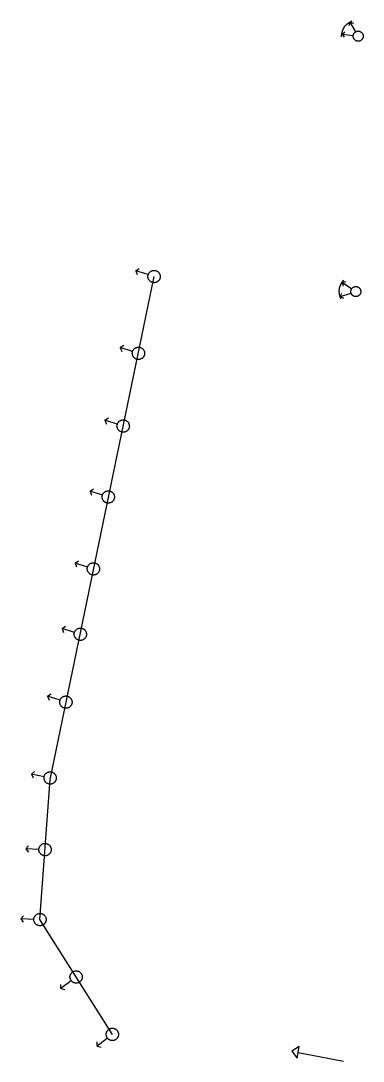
# Model space of a CAD drawing. Header units: inches. Extents: x 21905 to 29562, y 37649 to 43473.
# Drawn here: x 25456 to 25630, y 42947 to 43473 of the extents above; entities that cross this region are included whole.
import ezdxf

# ---------------------------------------------------------------- set-up
doc = ezdxf.new("R2010")
doc.units = ezdxf.units.IN
doc.header["$MEASUREMENT"] = 0

msp = doc.modelspace()

# ---------------------------------------------------------------- linework, layer by layer
for points in [[(25618.73, 43465.3), (25618.73, 43465.87), (25618.77, 43466.44), (25618.84, 43467.01), (25618.96, 43467.57), (25619.11, 43468.12), (25619.3, 43468.66), (25619.53, 43469.18), (25619.79, 43469.69), (25620.08, 43470.18), (25620.41, 43470.64), (25620.77, 43471.09), (25621.16, 43471.51), (25621.58, 43471.9), (25622.02, 43472.26), (25622.48, 43472.59), (25622.97, 43472.89), (25623.48, 43473.15), (25624, 43473.38)], [(25622.83, 43472.65), (25622.31, 43470.82)], [(25622.83, 43472.65), (25625.79, 43467.77)], [(25622.83, 43472.65), (25624.7, 43472.27)], [(25618.92, 43466.65), (25620.39, 43467.87)], [(25629.63, 43465.6), (25629.63, 43465.42), (25629.61, 43465.25), (25629.58, 43465.07), (25629.54, 43464.9), (25629.48, 43464.73), (25629.41, 43464.57), (25629.34, 43464.41), (25629.25, 43464.26), (25629.15, 43464.11), (25629.04, 43463.97), (25628.92, 43463.84), (25628.79, 43463.72), (25628.66, 43463.6), (25628.52, 43463.5), (25628.37, 43463.41), (25628.21, 43463.32), (25628.05, 43463.25), (25627.88, 43463.19), (25627.71, 43463.14), (25627.54, 43463.1), (25627.36, 43463.08), (25627.19, 43463.07), (25627.01, 43463.07), (25626.83, 43463.08), (25626.66, 43463.1), (25626.48, 43463.14), (25626.31, 43463.19), (25626.15, 43463.25), (25625.99, 43463.32), (25625.83, 43463.41), (25625.68, 43463.5), (25625.54, 43463.6), (25625.4, 43463.72), (25625.27, 43463.84), (25625.16, 43463.97), (25625.05, 43464.11), (25624.95, 43464.26), (25624.86, 43464.41), (25624.78, 43464.57), (25624.72, 43464.73), (25624.66, 43464.9), (25624.62, 43465.07), (25624.59, 43465.25), (25624.57, 43465.42), (25624.56, 43465.6), (25624.57, 43465.78), (25624.59, 43465.95), (25624.62, 43466.13), (25624.66, 43466.3), (25624.72, 43466.47), (25624.78, 43466.63), (25624.86, 43466.79), (25624.95, 43466.94), (25625.05, 43467.09), (25625.16, 43467.23), (25625.27, 43467.36), (25625.4, 43467.49), (25625.54, 43467.6), (25625.68, 43467.7), (25625.83, 43467.8), (25625.99, 43467.88), (25626.15, 43467.95), (25626.31, 43468.01), (25626.48, 43468.06), (25626.66, 43468.1), (25626.83, 43468.12), (25627.01, 43468.14), (25627.19, 43468.14), (25627.36, 43468.12), (25627.54, 43468.1), (25627.71, 43468.06), (25627.88, 43468.01), (25628.05, 43467.95), (25628.21, 43467.88), (25628.37, 43467.8), (25628.52, 43467.7), (25628.66, 43467.6), (25628.79, 43467.49), (25628.92, 43467.36), (25629.04, 43467.23), (25629.15, 43467.09), (25629.25, 43466.94), (25629.34, 43466.79), (25629.41, 43466.63), (25629.48, 43466.47), (25629.54, 43466.3), (25629.58, 43466.13), (25629.61, 43465.95), (25629.63, 43465.78), (25629.63, 43465.6)], [(25618.92, 43466.65), (25624.58, 43465.92)], [(25618.92, 43466.65), (25620.03, 43465.1)], [(25514.62, 43346.92), (25516.36, 43348.11)], [(25520.88, 43344.94), (25514.62, 43346.92)], [(25514.62, 43346.92), (25515.36, 43344.95)], [(25521.65, 43341.77), (25521.51, 43341.93), (25521.37, 43342.1), (25521.24, 43342.28), (25521.13, 43342.47), (25521.03, 43342.66), (25520.94, 43342.86), (25520.87, 43343.06), (25520.82, 43343.27), (25520.77, 43343.49), (25520.75, 43343.7), (25520.73, 43343.92), (25520.74, 43344.14), (25520.76, 43344.35), (25520.79, 43344.57), (25520.84, 43344.78), (25520.9, 43344.99), (25520.98, 43345.19), (25521.07, 43345.39), (25521.17, 43345.58), (25521.29, 43345.76), (25521.42, 43345.94), (25521.56, 43346.1), (25521.72, 43346.26), (25521.88, 43346.4), (25522.05, 43346.53), (25522.24, 43346.65), (25522.43, 43346.76), (25522.62, 43346.85), (25522.83, 43346.93), (25523.03, 43346.99), (25523.25, 43347.04), (25523.46, 43347.08), (25523.68, 43347.1), (25523.89, 43347.1), (25524.11, 43347.09), (25524.33, 43347.07), (25524.54, 43347.02), (25524.75, 43346.97), (25524.96, 43346.9), (25525.16, 43346.81), (25525.35, 43346.72), (25525.54, 43346.61), (25525.72, 43346.48), (25525.89, 43346.34), (25526.05, 43346.2), (25526.2, 43346.04), (25526.33, 43345.87), (25526.46, 43345.69), (25526.57, 43345.51), (25526.67, 43345.31), (25526.76, 43345.11), (25526.83, 43344.91), (25526.88, 43344.7), (25526.93, 43344.48), (25526.95, 43344.27), (25526.97, 43344.05), (25526.96, 43343.83), (25526.95, 43343.62), (25526.91, 43343.4), (25526.86, 43343.19), (25526.8, 43342.98), (25526.72, 43342.78), (25526.63, 43342.58), (25526.53, 43342.39), (25526.41, 43342.21), (25526.28, 43342.03), (25526.14, 43341.87), (25525.98, 43341.71), (25525.82, 43341.57), (25525.65, 43341.44), (25525.46, 43341.32), (25525.27, 43341.21), (25525.08, 43341.12), (25524.88, 43341.04), (25524.67, 43340.98), (25524.46, 43340.93), (25524.24, 43340.89), (25524.02, 43340.87), (25523.81, 43340.87), (25523.59, 43340.88), (25523.37, 43340.91), (25523.16, 43340.95), (25522.95, 43341), (25522.74, 43341.07), (25522.54, 43341.16), (25522.35, 43341.25), (25522.16, 43341.37), (25521.98, 43341.49), (25521.81, 43341.63), (25521.65, 43341.77)], [(25502.75, 42960.52), (25466.13, 43018.62), (25471.28, 43089.41), (25523.85, 43343.99)], [(25618.42, 43332.63), (25618.18, 43333.15), (25617.98, 43333.68), (25617.81, 43334.23), (25617.68, 43334.78), (25617.59, 43335.35), (25617.54, 43335.92), (25617.53, 43336.49), (25617.56, 43337.06), (25617.62, 43337.62), (25617.72, 43338.19), (25617.87, 43338.74), (25618.05, 43339.28), (25618.26, 43339.81), (25618.51, 43340.32), (25618.8, 43340.82), (25619.12, 43341.29), (25619.47, 43341.74), (25619.85, 43342.17)], [(25619.09, 43341.02), (25620.94, 43341.45)], [(25619.09, 43341.02), (25623.81, 43337.81)], [(25619.09, 43341.02), (25619.37, 43339.14)], [(25618.03, 43333.93), (25618.85, 43335.65)], [(25618.03, 43333.93), (25623.48, 43335.63)], [(25628.44, 43336.38), (25628.43, 43336.21), (25628.41, 43336.03), (25628.38, 43335.86), (25628.34, 43335.69), (25628.29, 43335.52), (25628.22, 43335.35), (25628.14, 43335.19), (25628.05, 43335.04), (25627.95, 43334.89), (25627.84, 43334.75), (25627.73, 43334.62), (25627.6, 43334.5), (25627.46, 43334.39), (25627.32, 43334.28), (25627.17, 43334.19), (25627.01, 43334.11), (25626.85, 43334.03), (25626.69, 43333.97), (25626.52, 43333.92), (25626.34, 43333.89), (25626.17, 43333.86), (25625.99, 43333.85), (25625.81, 43333.85), (25625.64, 43333.86), (25625.46, 43333.89), (25625.29, 43333.92), (25625.12, 43333.97), (25624.95, 43334.03), (25624.79, 43334.11), (25624.63, 43334.19), (25624.48, 43334.28), (25624.34, 43334.39), (25624.21, 43334.5), (25624.08, 43334.62), (25623.96, 43334.75), (25623.85, 43334.89), (25623.75, 43335.04), (25623.66, 43335.19), (25623.59, 43335.35), (25623.52, 43335.52), (25623.47, 43335.69), (25623.42, 43335.86), (25623.39, 43336.03), (25623.37, 43336.21), (25623.37, 43336.38), (25623.37, 43336.56), (25623.39, 43336.74), (25623.42, 43336.91), (25623.47, 43337.08), (25623.52, 43337.25), (25623.59, 43337.42), (25623.66, 43337.57), (25623.75, 43337.73), (25623.85, 43337.87), (25623.96, 43338.01), (25624.08, 43338.15), (25624.21, 43338.27), (25624.34, 43338.38), (25624.48, 43338.49), (25624.63, 43338.58), (25624.79, 43338.66), (25624.95, 43338.73), (25625.12, 43338.8), (25625.29, 43338.84), (25625.46, 43338.88), (25625.64, 43338.91), (25625.81, 43338.92), (25625.99, 43338.92), (25626.17, 43338.91), (25626.34, 43338.88), (25626.52, 43338.84), (25626.69, 43338.8), (25626.85, 43338.73), (25627.01, 43338.66), (25627.17, 43338.58), (25627.32, 43338.49), (25627.46, 43338.38), (25627.6, 43338.27), (25627.73, 43338.15), (25627.84, 43338.01), (25627.95, 43337.87), (25628.05, 43337.73), (25628.14, 43337.57), (25628.22, 43337.42), (25628.29, 43337.25), (25628.34, 43337.08), (25628.38, 43336.91), (25628.41, 43336.74), (25628.43, 43336.56), (25628.44, 43336.38)], [(25618.03, 43333.93), (25619.68, 43332.99)], [(25506.74, 43308.06), (25508.48, 43309.25)], [(25513, 43306.08), (25506.74, 43308.06)], [(25506.74, 43308.06), (25507.48, 43306.09)], [(25513.77, 43302.91), (25513.62, 43303.07), (25513.48, 43303.24), (25513.36, 43303.42), (25513.25, 43303.6), (25513.15, 43303.8), (25513.06, 43304), (25512.99, 43304.2), (25512.93, 43304.41), (25512.89, 43304.63), (25512.86, 43304.84), (25512.85, 43305.06), (25512.85, 43305.28), (25512.87, 43305.49), (25512.91, 43305.71), (25512.95, 43305.92), (25513.02, 43306.13), (25513.09, 43306.33), (25513.19, 43306.53), (25513.29, 43306.72), (25513.41, 43306.9), (25513.54, 43307.08), (25513.68, 43307.24), (25513.83, 43307.4), (25514, 43307.54), (25514.17, 43307.67), (25514.35, 43307.79), (25514.54, 43307.9), (25514.74, 43307.99), (25514.94, 43308.07), (25515.15, 43308.13), (25515.36, 43308.18), (25515.58, 43308.22), (25515.79, 43308.24), (25516.01, 43308.24), (25516.23, 43308.23), (25516.44, 43308.2), (25516.66, 43308.16), (25516.87, 43308.11), (25517.07, 43308.04), (25517.27, 43307.95), (25517.47, 43307.86), (25517.66, 43307.74), (25517.83, 43307.62), (25518, 43307.48), (25518.16, 43307.34), (25518.31, 43307.18), (25518.45, 43307.01), (25518.57, 43306.83), (25518.69, 43306.65), (25518.79, 43306.45), (25518.87, 43306.25), (25518.94, 43306.05), (25519, 43305.84), (25519.04, 43305.62), (25519.07, 43305.41), (25519.08, 43305.19), (25519.08, 43304.97), (25519.06, 43304.76), (25519.03, 43304.54), (25518.98, 43304.33), (25518.92, 43304.12), (25518.84, 43303.92), (25518.75, 43303.72), (25518.64, 43303.53), (25518.53, 43303.35), (25518.4, 43303.17), (25518.25, 43303.01), (25518.1, 43302.85), (25517.94, 43302.71), (25517.76, 43302.58), (25517.58, 43302.46), (25517.39, 43302.35), (25517.19, 43302.26), (25516.99, 43302.18), (25516.78, 43302.12), (25516.57, 43302.07), (25516.36, 43302.03), (25516.14, 43302.01), (25515.92, 43302.01), (25515.71, 43302.02), (25515.49, 43302.05), (25515.28, 43302.09), (25515.07, 43302.14), (25514.86, 43302.21), (25514.66, 43302.3), (25514.47, 43302.39), (25514.28, 43302.51), (25514.1, 43302.63), (25513.93, 43302.77), (25513.77, 43302.91)], [(25499, 43271.28), (25500.75, 43272.47)], [(25505.27, 43269.3), (25499, 43271.28)], [(25499, 43271.28), (25499.75, 43269.31)], [(25506.04, 43266.14), (25505.89, 43266.29), (25505.75, 43266.46), (25505.63, 43266.64), (25505.52, 43266.83), (25505.42, 43267.02), (25505.33, 43267.22), (25505.26, 43267.43), (25505.2, 43267.64), (25505.16, 43267.85), (25505.13, 43268.07), (25505.12, 43268.28), (25505.12, 43268.5), (25505.14, 43268.72), (25505.18, 43268.93), (25505.22, 43269.14), (25505.29, 43269.35), (25505.36, 43269.56), (25505.45, 43269.75), (25505.56, 43269.94), (25505.68, 43270.13), (25505.81, 43270.3), (25505.95, 43270.47), (25506.1, 43270.62), (25506.27, 43270.76), (25506.44, 43270.89), (25506.62, 43271.01), (25506.81, 43271.12), (25507.01, 43271.21), (25507.21, 43271.29), (25507.42, 43271.35), (25507.63, 43271.4), (25507.85, 43271.44), (25508.06, 43271.46), (25508.28, 43271.46), (25508.5, 43271.45), (25508.71, 43271.43), (25508.93, 43271.39), (25509.14, 43271.33), (25509.34, 43271.26), (25509.54, 43271.18), (25509.74, 43271.08), (25509.92, 43270.97), (25510.1, 43270.84), (25510.27, 43270.71), (25510.43, 43270.56), (25510.58, 43270.4), (25510.72, 43270.23), (25510.84, 43270.05), (25510.96, 43269.87), (25511.06, 43269.67), (25511.14, 43269.47), (25511.21, 43269.27), (25511.27, 43269.06), (25511.31, 43268.85), (25511.34, 43268.63), (25511.35, 43268.41), (25511.35, 43268.19), (25511.33, 43267.98), (25511.3, 43267.76), (25511.25, 43267.55), (25511.19, 43267.34), (25511.11, 43267.14), (25511.02, 43266.94), (25510.91, 43266.75), (25510.8, 43266.57), (25510.67, 43266.39), (25510.52, 43266.23), (25510.37, 43266.08), (25510.21, 43265.93), (25510.03, 43265.8), (25509.85, 43265.68), (25509.66, 43265.58), (25509.46, 43265.48), (25509.26, 43265.4), (25509.05, 43265.34), (25508.84, 43265.29), (25508.63, 43265.26), (25508.41, 43265.24), (25508.19, 43265.23), (25507.98, 43265.24), (25507.76, 43265.27), (25507.55, 43265.31), (25507.34, 43265.36), (25507.13, 43265.43), (25506.93, 43265.52), (25506.73, 43265.62), (25506.55, 43265.73), (25506.37, 43265.85), (25506.2, 43265.99), (25506.04, 43266.14)], [(25491.47, 43235.37), (25493.21, 43236.56)], [(25497.73, 43233.39), (25491.47, 43235.37)], [(25491.47, 43235.37), (25492.21, 43233.4)], [(25498.5, 43230.23), (25498.36, 43230.38), (25498.22, 43230.55), (25498.09, 43230.73), (25497.98, 43230.92), (25497.88, 43231.11), (25497.8, 43231.31), (25497.72, 43231.51), (25497.67, 43231.72), (25497.62, 43231.94), (25497.6, 43232.15), (25497.59, 43232.37), (25497.59, 43232.59), (25497.61, 43232.81), (25497.64, 43233.02), (25497.69, 43233.23), (25497.75, 43233.44), (25497.83, 43233.64), (25497.92, 43233.84), (25498.02, 43234.03), (25498.14, 43234.22), (25498.27, 43234.39), (25498.41, 43234.55), (25498.57, 43234.71), (25498.73, 43234.85), (25498.9, 43234.98), (25499.09, 43235.1), (25499.28, 43235.21), (25499.47, 43235.3), (25499.68, 43235.38), (25499.88, 43235.44), (25500.1, 43235.49), (25500.31, 43235.53), (25500.53, 43235.55), (25500.74, 43235.55), (25500.96, 43235.54), (25501.18, 43235.52), (25501.39, 43235.48), (25501.6, 43235.42), (25501.81, 43235.35), (25502.01, 43235.27), (25502.2, 43235.17), (25502.39, 43235.06), (25502.57, 43234.93), (25502.74, 43234.8), (25502.9, 43234.65), (25503.05, 43234.49), (25503.18, 43234.32), (25503.31, 43234.14), (25503.42, 43233.96), (25503.52, 43233.76), (25503.61, 43233.56), (25503.68, 43233.36), (25503.74, 43233.15), (25503.78, 43232.93), (25503.8, 43232.72), (25503.82, 43232.5), (25503.81, 43232.28), (25503.8, 43232.07), (25503.76, 43231.85), (25503.71, 43231.64), (25503.65, 43231.43), (25503.57, 43231.23), (25503.48, 43231.03), (25503.38, 43230.84), (25503.26, 43230.66), (25503.13, 43230.48), (25502.99, 43230.32), (25502.83, 43230.16), (25502.67, 43230.02), (25502.5, 43229.89), (25502.32, 43229.77), (25502.13, 43229.66), (25501.93, 43229.57), (25501.73, 43229.49), (25501.52, 43229.43), (25501.31, 43229.38), (25501.09, 43229.34), (25500.87, 43229.32), (25500.66, 43229.32), (25500.44, 43229.33), (25500.22, 43229.36), (25500.01, 43229.4), (25499.8, 43229.45), (25499.59, 43229.52), (25499.39, 43229.61), (25499.2, 43229.71), (25499.01, 43229.82), (25498.83, 43229.94), (25498.66, 43230.08), (25498.5, 43230.23)], [(25483.93, 43198.99), (25485.67, 43200.18)], [(25490.19, 43197.01), (25483.93, 43198.99)], [(25483.93, 43198.99), (25484.67, 43197.02)], [(25490.96, 43193.85), (25490.81, 43194), (25490.67, 43194.17), (25490.55, 43194.35), (25490.44, 43194.54), (25490.34, 43194.73), (25490.25, 43194.93), (25490.18, 43195.14), (25490.12, 43195.35), (25490.08, 43195.56), (25490.05, 43195.78), (25490.04, 43195.99), (25490.04, 43196.21), (25490.06, 43196.43), (25490.1, 43196.64), (25490.14, 43196.85), (25490.21, 43197.06), (25490.28, 43197.27), (25490.38, 43197.46), (25490.48, 43197.65), (25490.6, 43197.84), (25490.73, 43198.01), (25490.87, 43198.18), (25491.02, 43198.33), (25491.19, 43198.47), (25491.36, 43198.6), (25491.54, 43198.72), (25491.73, 43198.83), (25491.93, 43198.92), (25492.13, 43199), (25492.34, 43199.07), (25492.55, 43199.11), (25492.77, 43199.15), (25492.98, 43199.17), (25493.2, 43199.17), (25493.42, 43199.16), (25493.63, 43199.14), (25493.85, 43199.1), (25494.06, 43199.04), (25494.26, 43198.97), (25494.46, 43198.89), (25494.66, 43198.79), (25494.85, 43198.68), (25495.02, 43198.55), (25495.19, 43198.42), (25495.35, 43198.27), (25495.5, 43198.11), (25495.64, 43197.94), (25495.76, 43197.76), (25495.88, 43197.58), (25495.98, 43197.38), (25496.06, 43197.18), (25496.13, 43196.98), (25496.19, 43196.77), (25496.23, 43196.56), (25496.26, 43196.34), (25496.27, 43196.12), (25496.27, 43195.91), (25496.25, 43195.69), (25496.22, 43195.47), (25496.17, 43195.26), (25496.11, 43195.05), (25496.03, 43194.85), (25495.94, 43194.65), (25495.83, 43194.46), (25495.72, 43194.28), (25495.59, 43194.1), (25495.44, 43193.94), (25495.29, 43193.79), (25495.13, 43193.64), (25494.95, 43193.51), (25494.77, 43193.39), (25494.58, 43193.29), (25494.38, 43193.19), (25494.18, 43193.11), (25493.97, 43193.05), (25493.76, 43193), (25493.55, 43192.97), (25493.33, 43192.95), (25493.11, 43192.94), (25492.9, 43192.95), (25492.68, 43192.98), (25492.47, 43193.02), (25492.26, 43193.07), (25492.05, 43193.14), (25491.85, 43193.23), (25491.66, 43193.33), (25491.47, 43193.44), (25491.29, 43193.56), (25491.12, 43193.7), (25490.96, 43193.85)], [(25477.33, 43165.92), (25479.07, 43167.11)], [(25483.59, 43163.94), (25477.33, 43165.92)], [(25477.33, 43165.92), (25478.07, 43163.95)], [(25484.36, 43160.78), (25484.21, 43160.93), (25484.08, 43161.1), (25483.95, 43161.28), (25483.84, 43161.47), (25483.74, 43161.66), (25483.65, 43161.86), (25483.58, 43162.07), (25483.52, 43162.28), (25483.48, 43162.49), (25483.45, 43162.7), (25483.44, 43162.92), (25483.44, 43163.14), (25483.46, 43163.36), (25483.5, 43163.57), (25483.54, 43163.78), (25483.61, 43163.99), (25483.68, 43164.19), (25483.78, 43164.39), (25483.88, 43164.58), (25484, 43164.77), (25484.13, 43164.94), (25484.27, 43165.1), (25484.42, 43165.26), (25484.59, 43165.4), (25484.76, 43165.53), (25484.94, 43165.65), (25485.13, 43165.76), (25485.33, 43165.85), (25485.53, 43165.93), (25485.74, 43165.99), (25485.95, 43166.04), (25486.17, 43166.08), (25486.38, 43166.1), (25486.6, 43166.1), (25486.82, 43166.09), (25487.03, 43166.07), (25487.25, 43166.03), (25487.46, 43165.97), (25487.66, 43165.9), (25487.87, 43165.82), (25488.06, 43165.72), (25488.25, 43165.61), (25488.42, 43165.48), (25488.59, 43165.35), (25488.75, 43165.2), (25488.9, 43165.04), (25489.04, 43164.87), (25489.17, 43164.69), (25489.28, 43164.51), (25489.38, 43164.31), (25489.46, 43164.11), (25489.54, 43163.91), (25489.59, 43163.7), (25489.63, 43163.49), (25489.66, 43163.27), (25489.67, 43163.05), (25489.67, 43162.83), (25489.65, 43162.62), (25489.62, 43162.4), (25489.57, 43162.19), (25489.51, 43161.98), (25489.43, 43161.78), (25489.34, 43161.58), (25489.23, 43161.39), (25489.12, 43161.21), (25488.99, 43161.03), (25488.84, 43160.87), (25488.69, 43160.71), (25488.53, 43160.57), (25488.35, 43160.44), (25488.17, 43160.32), (25487.98, 43160.21), (25487.79, 43160.12), (25487.58, 43160.04), (25487.37, 43159.98), (25487.16, 43159.93), (25486.95, 43159.89), (25486.73, 43159.88), (25486.51, 43159.87), (25486.3, 43159.88), (25486.08, 43159.91), (25485.87, 43159.95), (25485.66, 43160), (25485.45, 43160.07), (25485.25, 43160.16), (25485.06, 43160.26), (25484.87, 43160.37), (25484.69, 43160.49), (25484.52, 43160.63), (25484.36, 43160.78)], [(25470.03, 43131.59), (25471.77, 43132.77)], [(25476.29, 43129.6), (25470.03, 43131.59)], [(25470.03, 43131.59), (25470.77, 43129.62)], [(25477.06, 43126.44), (25476.91, 43126.6), (25476.78, 43126.77), (25476.65, 43126.95), (25476.54, 43127.13), (25476.44, 43127.33), (25476.35, 43127.53), (25476.28, 43127.73), (25476.23, 43127.94), (25476.18, 43128.15), (25476.16, 43128.37), (25476.14, 43128.59), (25476.15, 43128.81), (25476.16, 43129.02), (25476.2, 43129.24), (25476.25, 43129.45), (25476.31, 43129.66), (25476.39, 43129.86), (25476.48, 43130.06), (25476.58, 43130.25), (25476.7, 43130.43), (25476.83, 43130.61), (25476.97, 43130.77), (25477.13, 43130.92), (25477.29, 43131.07), (25477.46, 43131.2), (25477.65, 43131.32), (25477.83, 43131.42), (25478.03, 43131.52), (25478.23, 43131.6), (25478.44, 43131.66), (25478.65, 43131.71), (25478.87, 43131.74), (25479.09, 43131.76), (25479.3, 43131.77), (25479.52, 43131.76), (25479.74, 43131.73), (25479.95, 43131.69), (25480.16, 43131.64), (25480.37, 43131.57), (25480.57, 43131.48), (25480.76, 43131.38), (25480.95, 43131.27), (25481.13, 43131.15), (25481.3, 43131.01), (25481.46, 43130.86), (25481.6, 43130.71), (25481.74, 43130.54), (25481.87, 43130.36), (25481.98, 43130.17), (25482.08, 43129.98), (25482.17, 43129.78), (25482.24, 43129.57), (25482.29, 43129.36), (25482.34, 43129.15), (25482.36, 43128.94), (25482.38, 43128.72), (25482.37, 43128.5), (25482.35, 43128.28), (25482.32, 43128.07), (25482.27, 43127.86), (25482.21, 43127.65), (25482.13, 43127.44), (25482.04, 43127.25), (25481.94, 43127.06), (25481.82, 43126.87), (25481.69, 43126.7), (25481.55, 43126.54), (25481.39, 43126.38), (25481.23, 43126.24), (25481.06, 43126.11), (25480.87, 43125.99), (25480.68, 43125.88), (25480.49, 43125.79), (25480.28, 43125.71), (25480.08, 43125.65), (25479.86, 43125.6), (25479.65, 43125.56), (25479.43, 43125.54), (25479.22, 43125.54), (25479, 43125.55), (25478.78, 43125.57), (25478.57, 43125.61), (25478.36, 43125.67), (25478.15, 43125.74), (25477.95, 43125.82), (25477.76, 43125.92), (25477.57, 43126.03), (25477.39, 43126.16), (25477.22, 43126.29), (25477.06, 43126.44)], [(25461.81, 43092.25), (25463.42, 43093.6)], [(25469.34, 43087.84), (25469.17, 43087.99), (25469.02, 43088.14), (25468.87, 43088.3), (25468.74, 43088.48), (25468.63, 43088.66), (25468.52, 43088.85), (25468.43, 43089.05), (25468.35, 43089.25), (25468.29, 43089.46), (25468.24, 43089.67), (25468.2, 43089.89), (25468.18, 43090.1), (25468.18, 43090.32), (25468.19, 43090.54), (25468.22, 43090.75), (25468.26, 43090.97), (25468.31, 43091.18), (25468.38, 43091.38), (25468.47, 43091.58), (25468.57, 43091.78), (25468.68, 43091.96), (25468.8, 43092.14), (25468.94, 43092.31), (25469.09, 43092.47), (25469.25, 43092.62), (25469.42, 43092.75), (25469.6, 43092.88), (25469.78, 43092.99), (25469.98, 43093.09), (25470.18, 43093.18), (25470.38, 43093.25), (25470.59, 43093.3), (25470.81, 43093.35), (25471.02, 43093.37), (25471.24, 43093.38), (25471.46, 43093.38), (25471.67, 43093.36), (25471.89, 43093.33), (25472.1, 43093.28), (25472.31, 43093.21), (25472.51, 43093.14), (25472.71, 43093.05), (25472.9, 43092.94), (25473.08, 43092.82), (25473.25, 43092.69), (25473.42, 43092.55), (25473.57, 43092.39), (25473.72, 43092.23), (25473.85, 43092.06), (25473.97, 43091.87), (25474.07, 43091.68), (25474.16, 43091.49), (25474.24, 43091.28), (25474.31, 43091.08), (25474.35, 43090.86), (25474.39, 43090.65), (25474.41, 43090.43), (25474.41, 43090.22), (25474.4, 43090), (25474.37, 43089.78), (25474.33, 43089.57), (25474.28, 43089.36), (25474.21, 43089.15), (25474.12, 43088.95), (25474.02, 43088.76), (25473.91, 43088.57), (25473.79, 43088.39), (25473.65, 43088.22), (25473.5, 43088.07), (25473.34, 43087.92), (25473.17, 43087.78), (25472.99, 43087.65), (25472.81, 43087.54), (25472.61, 43087.44), (25472.41, 43087.36), (25472.21, 43087.29), (25472, 43087.23), (25471.79, 43087.19), (25471.57, 43087.16), (25471.35, 43087.15), (25471.13, 43087.15), (25470.92, 43087.17), (25470.7, 43087.21), (25470.49, 43087.26), (25470.28, 43087.32), (25470.08, 43087.4), (25469.88, 43087.49), (25469.69, 43087.59), (25469.51, 43087.71), (25469.34, 43087.84)], [(25468.25, 43090.91), (25461.81, 43092.25)], [(25461.81, 43092.25), (25462.75, 43090.36)], [(25467.19, 43051.29), (25467, 43051.4), (25466.83, 43051.53), (25466.66, 43051.66), (25466.5, 43051.81), (25466.35, 43051.97), (25466.21, 43052.14), (25466.09, 43052.32), (25465.98, 43052.51), (25465.88, 43052.7), (25465.79, 43052.9), (25465.72, 43053.11), (25465.67, 43053.32), (25465.63, 43053.53), (25465.6, 43053.75), (25465.59, 43053.96), (25465.59, 43054.18), (25465.61, 43054.4), (25465.65, 43054.61), (25465.7, 43054.83), (25465.76, 43055.03), (25465.84, 43055.24), (25465.93, 43055.43), (25466.04, 43055.62), (25466.16, 43055.81), (25466.29, 43055.98), (25466.43, 43056.14), (25466.58, 43056.3), (25466.75, 43056.44), (25466.92, 43056.57), (25467.1, 43056.69), (25467.3, 43056.79), (25467.49, 43056.88), (25467.7, 43056.96), (25467.9, 43057.03), (25468.12, 43057.07), (25468.33, 43057.11), (25468.55, 43057.13), (25468.77, 43057.13), (25468.98, 43057.12), (25469.2, 43057.09), (25469.41, 43057.05), (25469.62, 43056.99), (25469.83, 43056.92), (25470.03, 43056.84), (25470.22, 43056.74), (25470.41, 43056.62), (25470.59, 43056.5), (25470.75, 43056.36), (25470.91, 43056.21), (25471.06, 43056.05), (25471.2, 43055.88), (25471.32, 43055.71), (25471.43, 43055.52), (25471.53, 43055.33), (25471.62, 43055.13), (25471.69, 43054.92), (25471.74, 43054.71), (25471.78, 43054.5), (25471.81, 43054.28), (25471.82, 43054.06), (25471.82, 43053.84), (25471.8, 43053.63), (25471.76, 43053.41), (25471.71, 43053.2), (25471.65, 43052.99), (25471.57, 43052.79), (25471.48, 43052.59), (25471.37, 43052.4), (25471.26, 43052.22), (25471.12, 43052.05), (25470.98, 43051.88), (25470.83, 43051.73), (25470.66, 43051.59), (25470.49, 43051.46), (25470.31, 43051.34), (25470.12, 43051.23), (25469.92, 43051.14), (25469.72, 43051.06), (25469.51, 43051), (25469.29, 43050.95), (25469.08, 43050.92), (25468.86, 43050.9), (25468.65, 43050.9), (25468.43, 43050.91), (25468.21, 43050.94), (25468, 43050.98), (25467.79, 43051.03), (25467.58, 43051.11), (25467.38, 43051.19), (25467.19, 43051.29)], [(25459.02, 43054.34), (25460.38, 43055.95)], [(25465.59, 43054.12), (25459.02, 43054.34)], [(25459.02, 43054.34), (25460.27, 43052.64)], [(25456.45, 43018.94), (25457.81, 43020.56)], [(25464.62, 43015.89), (25464.43, 43016.01), (25464.25, 43016.13), (25464.08, 43016.27), (25463.93, 43016.42), (25463.78, 43016.58), (25463.64, 43016.75), (25463.52, 43016.92), (25463.4, 43017.11), (25463.31, 43017.3), (25463.22, 43017.5), (25463.15, 43017.71), (25463.09, 43017.92), (25463.05, 43018.13), (25463.03, 43018.35), (25463.02, 43018.57), (25463.02, 43018.79), (25463.04, 43019), (25463.07, 43019.22), (25463.12, 43019.43), (25463.19, 43019.64), (25463.27, 43019.84), (25463.36, 43020.04), (25463.46, 43020.23), (25463.58, 43020.41), (25463.71, 43020.58), (25463.86, 43020.75), (25464.01, 43020.9), (25464.18, 43021.04), (25464.35, 43021.17), (25464.53, 43021.29), (25464.72, 43021.4), (25464.92, 43021.49), (25465.12, 43021.57), (25465.33, 43021.63), (25465.54, 43021.68), (25465.76, 43021.71), (25465.97, 43021.73), (25466.19, 43021.73), (25466.41, 43021.72), (25466.63, 43021.69), (25466.84, 43021.65), (25467.05, 43021.6), (25467.25, 43021.52), (25467.45, 43021.44), (25467.65, 43021.34), (25467.83, 43021.23), (25468.01, 43021.1), (25468.18, 43020.97), (25468.34, 43020.82), (25468.49, 43020.66), (25468.62, 43020.49), (25468.75, 43020.31), (25468.86, 43020.12), (25468.96, 43019.93), (25469.04, 43019.73), (25469.11, 43019.52), (25469.17, 43019.31), (25469.21, 43019.1), (25469.24, 43018.88), (25469.25, 43018.67), (25469.24, 43018.45), (25469.23, 43018.23), (25469.19, 43018.02), (25469.14, 43017.81), (25469.08, 43017.6), (25469, 43017.39), (25468.91, 43017.2), (25468.8, 43017.01), (25468.68, 43016.82), (25468.55, 43016.65), (25468.41, 43016.49), (25468.25, 43016.33), (25468.09, 43016.19), (25467.92, 43016.06), (25467.73, 43015.94), (25467.54, 43015.84), (25467.35, 43015.75), (25467.14, 43015.67), (25466.93, 43015.61), (25466.72, 43015.56), (25466.51, 43015.52), (25466.29, 43015.5), (25466.07, 43015.5), (25465.86, 43015.51), (25465.64, 43015.54), (25465.43, 43015.58), (25465.22, 43015.64), (25465.01, 43015.71), (25464.81, 43015.79), (25464.62, 43015.89)], [(25463.02, 43018.73), (25456.45, 43018.94)], [(25456.45, 43018.94), (25457.7, 43017.24)], [(25485, 42986.5), (25484.78, 42986.47), (25484.56, 42986.45), (25484.35, 42986.45), (25484.13, 42986.47), (25483.91, 42986.5), (25483.7, 42986.54), (25483.49, 42986.6), (25483.29, 42986.67), (25483.09, 42986.76), (25482.89, 42986.86), (25482.71, 42986.98), (25482.53, 42987.1), (25482.37, 42987.24), (25482.21, 42987.39), (25482.06, 42987.55), (25481.93, 42987.73), (25481.81, 42987.91), (25481.7, 42988.09), (25481.6, 42988.29), (25481.52, 42988.49), (25481.45, 42988.7), (25481.4, 42988.91), (25481.36, 42989.12), (25481.33, 42989.34), (25481.33, 42989.56), (25481.33, 42989.77), (25481.35, 42989.99), (25481.39, 42990.2), (25481.44, 42990.41), (25481.51, 42990.62), (25481.59, 42990.82), (25481.68, 42991.02), (25481.79, 42991.21), (25481.91, 42991.39), (25482.05, 42991.56), (25482.19, 42991.72), (25482.35, 42991.88), (25482.51, 42992.02), (25482.69, 42992.14), (25482.87, 42992.26), (25483.06, 42992.36), (25483.26, 42992.45), (25483.47, 42992.53), (25483.68, 42992.59), (25483.89, 42992.63), (25484.1, 42992.67), (25484.32, 42992.68), (25484.54, 42992.68), (25484.76, 42992.67), (25484.97, 42992.64), (25485.18, 42992.59), (25485.39, 42992.54), (25485.6, 42992.46), (25485.8, 42992.37), (25485.99, 42992.27), (25486.17, 42992.16), (25486.35, 42992.03), (25486.52, 42991.89), (25486.68, 42991.74), (25486.82, 42991.58), (25486.96, 42991.41), (25487.08, 42991.23), (25487.19, 42991.04), (25487.28, 42990.85), (25487.37, 42990.65), (25487.43, 42990.44), (25487.49, 42990.23), (25487.53, 42990.01), (25487.55, 42989.8), (25487.56, 42989.58), (25487.55, 42989.36), (25487.53, 42989.15), (25487.49, 42988.93), (25487.44, 42988.72), (25487.38, 42988.51), (25487.29, 42988.31), (25487.2, 42988.12), (25487.09, 42987.93), (25486.97, 42987.75), (25486.84, 42987.57), (25486.69, 42987.41), (25486.54, 42987.26), (25486.37, 42987.12), (25486.2, 42986.99), (25486.01, 42986.87), (25485.82, 42986.77), (25485.62, 42986.68), (25485.42, 42986.61), (25485.21, 42986.55), (25485, 42986.5)], [(25481.96, 42987.68), (25476.75, 42983.68)], [(25476.75, 42983.68), (25476.77, 42985.79)], [(25476.75, 42983.68), (25478.79, 42983.16)], [(25503.31, 42957.45), (25503.09, 42957.42), (25502.87, 42957.4), (25502.66, 42957.4), (25502.44, 42957.42), (25502.22, 42957.45), (25502.01, 42957.49), (25501.8, 42957.55), (25501.6, 42957.62), (25501.4, 42957.71), (25501.2, 42957.81), (25501.02, 42957.93), (25500.84, 42958.05), (25500.68, 42958.19), (25500.52, 42958.34), (25500.37, 42958.51), (25500.24, 42958.68), (25500.12, 42958.86), (25500.01, 42959.04), (25499.91, 42959.24), (25499.83, 42959.44), (25499.76, 42959.65), (25499.71, 42959.86), (25499.67, 42960.07), (25499.64, 42960.29), (25499.64, 42960.51), (25499.64, 42960.72), (25499.66, 42960.94), (25499.7, 42961.15), (25499.75, 42961.37), (25499.82, 42961.57), (25499.9, 42961.77), (25499.99, 42961.97), (25500.1, 42962.16), (25500.22, 42962.34), (25500.36, 42962.51), (25500.5, 42962.67), (25500.66, 42962.83), (25500.82, 42962.97), (25501, 42963.1), (25501.18, 42963.21), (25501.37, 42963.31), (25501.57, 42963.4), (25501.78, 42963.48), (25501.99, 42963.54), (25502.2, 42963.59), (25502.41, 42963.62), (25502.63, 42963.63), (25502.85, 42963.63), (25503.07, 42963.62), (25503.28, 42963.59), (25503.49, 42963.55), (25503.7, 42963.49), (25503.91, 42963.41), (25504.11, 42963.32), (25504.3, 42963.22), (25504.48, 42963.11), (25504.66, 42962.98), (25504.83, 42962.84), (25504.99, 42962.69), (25505.13, 42962.53), (25505.27, 42962.36), (25505.39, 42962.18), (25505.5, 42961.99), (25505.59, 42961.8), (25505.68, 42961.6), (25505.74, 42961.39), (25505.8, 42961.18), (25505.84, 42960.96), (25505.86, 42960.75), (25505.87, 42960.53), (25505.86, 42960.31), (25505.84, 42960.1), (25505.8, 42959.88), (25505.75, 42959.67), (25505.68, 42959.46), (25505.6, 42959.26), (25505.51, 42959.07), (25505.4, 42958.88), (25505.28, 42958.7), (25505.15, 42958.52), (25505, 42958.36), (25504.85, 42958.21), (25504.68, 42958.07), (25504.5, 42957.94), (25504.32, 42957.83), (25504.13, 42957.72), (25503.93, 42957.63), (25503.73, 42957.56), (25503.52, 42957.5), (25503.31, 42957.45)], [(25500.27, 42958.63), (25495.06, 42954.64)], [(25495.06, 42954.64), (25495.08, 42956.74)], [(25495.06, 42954.64), (25497.1, 42954.11)], [(25596.17, 42948.48), (25597.31, 42954.35), (25593.62, 42952.02), (25596.17, 42948.48)], [(25596.74, 42951.42), (25619.67, 42946.96)]]:
    msp.add_lwpolyline(points)

doc.saveas('drawing.dxf')
